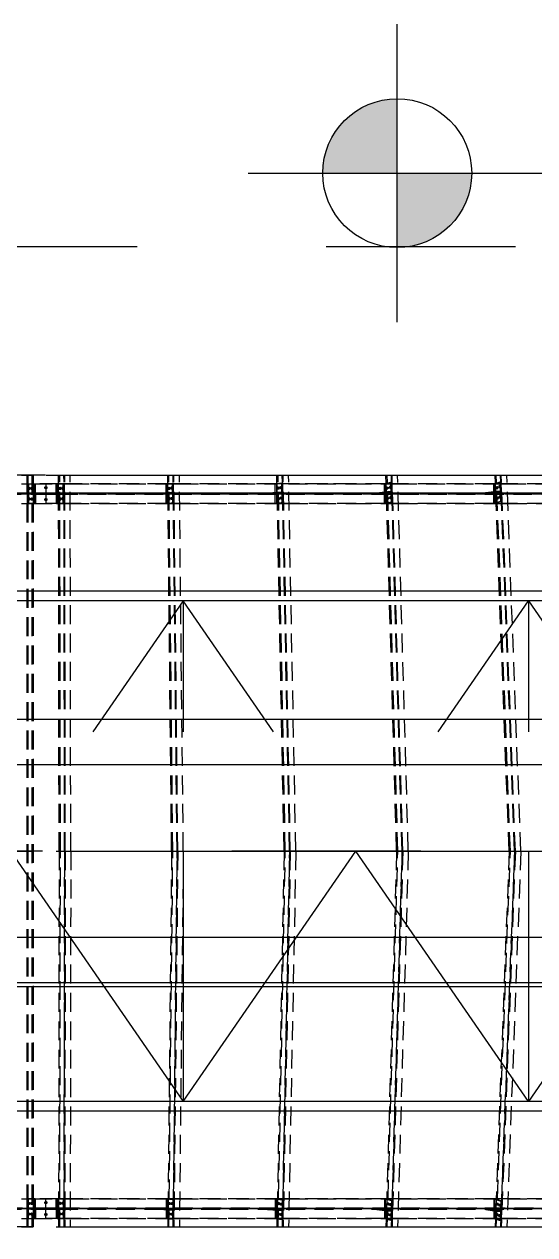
# Model space of a CAD drawing. Header units: millimetres. Extents: x 0 to 42050, y 0 to 29700.
# Drawn here: x 35602 to 36031, y 21353 to 22369 of the extents above; entities that cross this region are included whole.
import ezdxf

# ---------------------------------------------------------------- set-up
doc = ezdxf.new("R2010")
doc.units = ezdxf.units.MM
doc.header["$LTSCALE"] = 50
for name, pattern in [('CENTER2', [28.575, 19.05, -3.175, 3.175, -3.175]), ('HIDDEN2', [4.7625, 3.175, -1.5875]), ('PHANTOM', [63.5, 31.75, -6.35, 6.35, -6.35, 6.35, -6.35]), ('PHANTOM2', [31.75, 15.875, -3.175, 3.175, -3.175, 3.175, -3.175])]:
    doc.linetypes.add(name, pattern=pattern)
for name, color, linetype in [('ESTRUTURA EXISTENTE', 7, 'Continuous'), ('EXISTENTE', 8, 'PHANTOM2'), ('SDM', 7, 'Continuous'), ('TC1', 8, 'CENTER2'), ('TDM', 2, 'Continuous'), ('TR', 7, 'Continuous')]:
    doc.layers.add(name, color=color, linetype=linetype)
doc.layers.add('HIDDEN', color=8, linetype='HIDDEN2', transparency=0.4)
doc.layers.add('TLM', color=1, linetype='PHANTOM', lineweight=30)

# ---------------------------------------------------------------- blocks, each defined once
blk = doc.blocks.new('A$C0860f657')
at = {"layer": 'HIDDEN'}
for p, q in [((-14883, 3749), (-14837, 3749)), ((-14883, 3678), (-14785, 3678)), ((-14883, 3677), (-14834, 3677)), ((-14837, 3749), (-14829, 3749)), ((-14837, 3749), (-14837, -2559)), ((-14834, 3677), (-14825, 3677)), ((-14834, 3677), (-14834, 3512)), ((-14832, 3749), (-14832, -2559)), ((-14830, 3749), (-14830, -2559)), ((-14829, 3749), (-14828, 3749)), ((-14828, 3749), (-14794, 3749)), ((-14825, 3677), (-14825, 3512)), ((-14825, 3677), (-14773, 3677)), ((-14795, 3749), (-14795, -2559)), ((-14794, 3749), (-14785, 3749)), ((-14785, 3749), (-14785, 3677)), ((-14571, 3678), (-14785, 3678)), ((-14785, 3678), (-14571, 3678)), ((-14785, 3677), (-14785, 3512)), ((-14782, 3677), (-14782, 3512)), ((-14779, 3511), (-14779, 3678)), ((-14773, 3677), (-14769, 3677)), ((-14773, 3677), (-14678, 3677)), ((-14773, 3677), (-14773, 3599)), ((-14769, 3677), (-14769, 3608)), ((-14766, 3598), (-14766, 3678)), ((-14678, 3677), (-14678, 3512)), ((-14678, 3677), (-14678, 3512)), ((-14584, 3677), (-14678, 3677)), ((-14591, 3598), (-14591, 3678)), ((-14588, 3677), (-14588, 3608)), ((-14578, 3677), (-14588, 3677)), ((-14584, 3677), (-14532, 3678)), ((-14584, 3600), (-14584, 3677)), ((-14474, 3677), (-14584, 3677)), ((-14584, 3677), (-14575, 3677)), ((-14578, 3678), (-14578, 3598)), ((-14578, 3512), (-14578, 3677)), ((-14575, 3677), (-14523, 3678)), ((-14575, 3677), (-14575, 3512)), ((-14572, 3749), (-14520, 3749)), ((-14571, 3677), (-14572, 3749)), ((-14571, 3678), (-14474, 3678)), ((-14571, 3512), (-14571, 3677)), ((-14556, 595), (-14561, 3749)), ((-14532, 3513), (-14532, 3678)), ((-14532, 3678), (-14523, 3678)), ((-14521, 595), (-14526, 3749)), ((-14520, 595), (-14525, 3749)), ((-14523, 3513), (-14523, 3678)), ((-14520, 3749), (-14474, 3749)), ((-14515, 595), (-14520, 3749)), ((-14469, 595), (-14474, 3749)), ((-13658, 3678), (-14474, 3678)), ((-14474, 3678), (-13658, 3678)), ((-13668, 3677), (-14474, 3677)), ((-13668, 3677), (-13616, 3682)), ((-13668, 3603), (-13668, 3677)), ((-13557, 3677), (-13668, 3677)), ((-13668, 3677), (-13659, 3677)), ((-13659, 3677), (-13607, 3682)), ((-13659, 3677), (-13659, 3512)), ((-13658, 3678), (-13557, 3678)), ((-13656, 3749), (-13604, 3749)), ((-13655, 3678), (-13656, 3749)), ((-13653, 3513), (-13655, 3678)), ((-13613, 595), (-13646, 3749)), ((-13614, 3517), (-13616, 3682)), ((-13616, 3682), (-13607, 3682)), ((-13577, 595), (-13610, 3749)), ((-13576, 595), (-13609, 3749)), ((-13607, 3682), (-13607, 3682)), ((-13605, 3517), (-13607, 3682)), ((-13604, 3749), (-13558, 3749)), ((-13571, 595), (-13604, 3749)), ((-13525, 595), (-13558, 3749)), ((-12747, 3678), (-13557, 3678)), ((-13557, 3678), (-12747, 3678)), ((-12753, 3677), (-13557, 3677)), ((-12753, 3677), (-12699, 3686)), ((-12753, 3606), (-12753, 3677)), ((-12641, 3677), (-12753, 3677)), ((-12753, 3677), (-12744, 3677)), ((-12641, 3678), (-12747, 3678)), ((-12744, 3677), (-12690, 3686)), ((-12744, 3677), (-12744, 3512)), ((-12740, 3749), (-12688, 3749)), ((-12739, 3680), (-12740, 3749)), ((-12736, 3513), (-12739, 3680)), ((-12669, 595), (-12730, 3749)), ((-12696, 3521), (-12699, 3686)), ((-12699, 3686), (-12690, 3686)), ((-12633, 595), (-12695, 3749)), ((-12632, 595), (-12693, 3749)), ((-12690, 3686), (-12690, 3686)), ((-12687, 3521), (-12690, 3686)), ((-12688, 3749), (-12642, 3749)), ((-12627, 595), (-12688, 3749)), ((-12581, 595), (-12642, 3749)), ((-12105, 3678), (-12641, 3678)), ((-12641, 3678), (-12105, 3678)), ((-11837, 3677), (-12641, 3677)), ((-11834, 3678), (-12105, 3678)), ((-12105, 3678), (-11834, 3678)), ((-11837, 3677), (-11783, 3691)), ((-11837, 3609), (-11837, 3677)), ((-11725, 3677), (-11837, 3677)), ((-11837, 3677), (-11828, 3677)), ((-11834, 3678), (-11725, 3678)), ((-11828, 3677), (-11774, 3691)), ((-11828, 3677), (-11828, 3512)), ((-11825, 3749), (-11773, 3749)), ((-11823, 3681), (-11825, 3749)), ((-11818, 3514), (-11823, 3681)), ((-11725, 595), (-11814, 3749)), ((-11779, 3526), (-11783, 3691)), ((-11783, 3691), (-11774, 3691)), ((-11689, 595), (-11779, 3749)), ((-11688, 595), (-11778, 3749)), ((-11774, 3691), (-11774, 3691)), ((-11770, 3526), (-11774, 3691)), ((-11773, 3749), (-11727, 3749)), ((-11683, 595), (-11773, 3749)), ((-11637, 595), (-11727, 3749)), ((-10920, 3678), (-11725, 3678)), ((-11725, 3678), (-10920, 3678)), ((-10921, 3677), (-11725, 3677)), ((-10921, 3678), (-10867, 3695)), ((-10921, 3613), (-10921, 3678)), ((-10921, 3678), (-10912, 3678)), ((-10808, 3677), (-10921, 3677)), ((-10920, 3678), (-10808, 3678)), ((-10912, 3678), (-10858, 3695)), ((-10912, 3678), (-10912, 3512)), ((-10909, 3749), (-10857, 3749)), ((-10907, 3682), (-10909, 3749)), ((-10901, 3515), (-10907, 3682)), ((-10781, 595), (-10899, 3749)), ((-10876, 3660), (-10867, 3660)), ((-10861, 3531), (-10867, 3695)), ((-10867, 3695), (-10858, 3695)), ((-10867, 3660), (-10862, 3660)), ((-10745, 595), (-10863, 3749)), ((-10744, 595), (-10862, 3749)), ((-10858, 3695), (-10858, 3695)), ((-10852, 3531), (-10858, 3695)), ((-10857, 3749), (-10811, 3749)), ((-10739, 595), (-10857, 3749)), ((-10693, 595), (-10811, 3749)), ((-10005, 3678), (-10808, 3678)), ((-10808, 3678), (-10005, 3678)), ((-10006, 3677), (-10808, 3677)), ((-8766, 3598), (-20591, 3598)), ((-20591, 3592), (-8766, 3592)), ((-8920, 3598), (-20281, 3598)), ((-20281, 3591), (-8920, 3591)), ((-14828, 3645), (-14815, 3645)), ((-14828, 3631), (-14815, 3631)), ((-14828, 3558), (-14815, 3558)), ((-14825, 3599), (-14825, 3590)), ((-14797, 3599), (-14825, 3599)), ((-14797, 3590), (-14825, 3590)), ((-14803, 3645), (-14789, 3645)), ((-14803, 3631), (-14789, 3631)), ((-14803, 3558), (-14789, 3558)), ((-14797, 3599), (-14797, 3590)), ((-14708, 3599), (-14797, 3599)), ((-14708, 3590), (-14797, 3590)), ((-14766, 3608), (-14779, 3608)), ((-14766, 3581), (-14779, 3581)), ((-14773, 3599), (-14773, 3590)), ((-14773, 3590), (-14773, 3512)), ((-14769, 3582), (-14769, 3512)), ((-14766, 3591), (-14766, 3511)), ((-14759, 3598), (-14598, 3598)), ((-14598, 3592), (-14759, 3592)), ((-14708, 3599), (-14708, 3590)), ((-14697, 3599), (-14708, 3599)), ((-14697, 3590), (-14708, 3590)), ((-14697, 3599), (-14697, 3590)), ((-14678, 3598), (-14678, 3592)), ((-14659, 3599), (-14649, 3600)), ((-14659, 3599), (-14659, 3599)), ((-14659, 3593), (-14659, 3599)), ((-14584, 3599), (-14659, 3599)), ((-14659, 3590), (-14659, 3593)), ((-14659, 3590), (-14649, 3590)), ((-14584, 3590), (-14659, 3590)), ((-14649, 3600), (-14560, 3600)), ((-14649, 3590), (-14649, 3600)), ((-14649, 3590), (-14560, 3591)), ((-14591, 3608), (-14578, 3608)), ((-14591, 3591), (-14591, 3511)), ((-14591, 3581), (-14578, 3581)), ((-14588, 3582), (-14588, 3512)), ((-14584, 3590), (-14584, 3600)), ((-14532, 3600), (-14584, 3599)), ((-14584, 3590), (-14584, 3599)), ((-14532, 3591), (-14584, 3590)), ((-14584, 3512), (-14584, 3590)), ((-14584, 3590), (-14584, 3590)), ((-14578, 3511), (-14578, 3591)), ((-14567, 3646), (-14554, 3646)), ((-14567, 3632), (-14554, 3632)), ((-14567, 3558), (-14554, 3558)), ((-14560, 3600), (-14532, 3600)), ((-14560, 3591), (-14560, 3600)), ((-14560, 3591), (-14532, 3591)), ((-14542, 3646), (-14528, 3646)), ((-14542, 3632), (-14528, 3632)), ((-14542, 3559), (-14528, 3559)), ((-14532, 3595), (-14532, 3600)), ((-14532, 3591), (-14532, 3595)), ((-14532, 3591), (-14532, 3591)), ((-13743, 3599), (-13733, 3600)), ((-13743, 3590), (-13743, 3599)), ((-13743, 3599), (-13743, 3599)), ((-13743, 3599), (-13743, 3599)), ((-13668, 3599), (-13743, 3599)), ((-13743, 3590), (-13733, 3591)), ((-13668, 3590), (-13743, 3590)), ((-13733, 3600), (-13644, 3604)), ((-13733, 3591), (-13733, 3600)), ((-13733, 3591), (-13644, 3595)), ((-13616, 3604), (-13668, 3599)), ((-13668, 3590), (-13668, 3603)), ((-13668, 3590), (-13668, 3599)), ((-13616, 3595), (-13668, 3590)), ((-13668, 3512), (-13668, 3590)), ((-13651, 3647), (-13642, 3647)), ((-13651, 3633), (-13642, 3633)), ((-13650, 3560), (-13641, 3560)), ((-13644, 3604), (-13616, 3604)), ((-13644, 3595), (-13644, 3604)), ((-13644, 3595), (-13616, 3595)), ((-13642, 3647), (-13637, 3647)), ((-13642, 3633), (-13637, 3633)), ((-13641, 3560), (-13636, 3560)), ((-13625, 3649), (-13616, 3649)), ((-13625, 3635), (-13616, 3635)), ((-13624, 3562), (-13615, 3562)), ((-13616, 3649), (-13612, 3649)), ((-13616, 3635), (-13612, 3635)), ((-13616, 3595), (-13616, 3604)), ((-13615, 3562), (-13611, 3562)), ((-12828, 3599), (-12818, 3601)), ((-12828, 3590), (-12828, 3599)), ((-12828, 3599), (-12828, 3599)), ((-12828, 3599), (-12828, 3599)), ((-12753, 3599), (-12828, 3599)), ((-12828, 3590), (-12817, 3592)), ((-12752, 3590), (-12828, 3590)), ((-12818, 3601), (-12729, 3608)), ((-12817, 3592), (-12818, 3601)), ((-12817, 3592), (-12729, 3599)), ((-12701, 3608), (-12753, 3599)), ((-12753, 3590), (-12753, 3606)), ((-12752, 3590), (-12753, 3599)), ((-12753, 3512), (-12753, 3590)), ((-12700, 3599), (-12752, 3590)), ((-12734, 3649), (-12725, 3649)), ((-12734, 3635), (-12725, 3635)), ((-12733, 3561), (-12724, 3561)), ((-12729, 3608), (-12701, 3608)), ((-12729, 3599), (-12729, 3608)), ((-12729, 3599), (-12700, 3599)), ((-12725, 3649), (-12721, 3649)), ((-12725, 3635), (-12721, 3635)), ((-12724, 3561), (-12719, 3561)), ((-12709, 3653), (-12700, 3653)), ((-12709, 3639), (-12700, 3639)), ((-12707, 3565), (-12698, 3565)), ((-12700, 3599), (-12701, 3608)), ((-12700, 3653), (-12695, 3653)), ((-12700, 3639), (-12695, 3639)), ((-12698, 3565), (-12693, 3565)), ((-11912, 3599), (-11902, 3602)), ((-11912, 3590), (-11912, 3599)), ((-11912, 3599), (-11912, 3599)), ((-11912, 3599), (-11912, 3599)), ((-11837, 3599), (-11912, 3599)), ((-11912, 3590), (-11902, 3592)), ((-11837, 3590), (-11912, 3590)), ((-11902, 3602), (-11813, 3612)), ((-11902, 3592), (-11813, 3603)), ((-11902, 3592), (-11902, 3602)), ((-11785, 3612), (-11837, 3599)), ((-11837, 3590), (-11837, 3609)), ((-11785, 3603), (-11837, 3590)), ((-11837, 3590), (-11837, 3599)), ((-11837, 3512), (-11837, 3590)), ((-11818, 3650), (-11809, 3650)), ((-11818, 3636), (-11809, 3636)), ((-11815, 3563), (-11806, 3563)), ((-11813, 3612), (-11785, 3612)), ((-11813, 3603), (-11813, 3612)), ((-11813, 3603), (-11785, 3603)), ((-11792, 3656), (-11783, 3656)), ((-11792, 3642), (-11783, 3642)), ((-11790, 3569), (-11781, 3569)), ((-11785, 3603), (-11785, 3612)), ((-10996, 3599), (-10986, 3603)), ((-10996, 3590), (-10996, 3599)), ((-10996, 3599), (-10996, 3599)), ((-10996, 3599), (-10996, 3599)), ((-10921, 3599), (-10996, 3599)), ((-10996, 3590), (-10986, 3593)), ((-10921, 3590), (-10996, 3590)), ((-10986, 3603), (-10898, 3616)), ((-10986, 3593), (-10897, 3607)), ((-10986, 3593), (-10986, 3603)), ((-10870, 3616), (-10921, 3599)), ((-10921, 3590), (-10921, 3613)), ((-10869, 3607), (-10921, 3590)), ((-10921, 3590), (-10921, 3599)), ((-10921, 3512), (-10921, 3590)), ((-10901, 3652), (-10892, 3652)), ((-10901, 3638), (-10892, 3638)), ((-10898, 3616), (-10870, 3616)), ((-10897, 3607), (-10898, 3616)), ((-10898, 3565), (-10889, 3565)), ((-10897, 3607), (-10869, 3607)), ((-10892, 3652), (-10888, 3652)), ((-10892, 3638), (-10888, 3638)), ((-10889, 3565), (-10884, 3565)), ((-10876, 3646), (-10867, 3646)), ((-10873, 3573), (-10864, 3573)), ((-10873, 3559), (-10864, 3559)), ((-10869, 3607), (-10870, 3616)), ((-10867, 3646), (-10862, 3646)), ((-10864, 3573), (-10859, 3573)), ((-10864, 3559), (-10859, 3559)), ((-14883, 3512), (-14785, 3512)), ((-14883, 3511), (-14785, 3511)), ((-14825, 3512), (-14834, 3512)), ((-14828, 3544), (-14815, 3544)), ((-14773, 3512), (-14825, 3512)), ((-14803, 3544), (-14789, 3544)), ((-14785, 3512), (-14678, 3512)), ((-14785, 3512), (-14785, -2323)), ((-14785, 3511), (-14571, 3511)), ((-14766, 3511), (-14779, 3511)), ((-14779, 3511), (-14779, 3511)), ((-14773, 3512), (-14678, 3512)), ((-14769, 3512), (-14773, 3512)), ((-14766, 3511), (-14766, 3511)), ((-14678, 3512), (-14678, 3512)), ((-14584, 3512), (-14678, 3512)), ((-14678, 3512), (-14678, 3512)), ((-14584, 3512), (-14678, 3512)), ((-14578, 3511), (-14591, 3511)), ((-14591, 3511), (-14591, 3511)), ((-14588, 3512), (-14584, 3512)), ((-14584, 3512), (-14532, 3513)), ((-14575, 3512), (-14584, 3512)), ((-14584, 3512), (-14578, 3512)), ((-14575, 3512), (-14584, 3512)), ((-14578, 3511), (-14578, 3511)), ((-14523, 3513), (-14575, 3512)), ((-14571, 3512), (-14575, 3512)), ((-14571, 3512), (-14575, 3512)), ((-14567, 595), (-14571, 3512)), ((-14473, 3512), (-14571, 3512)), ((-14571, 3511), (-14473, 3511)), ((-14567, 3544), (-14554, 3544)), ((-14542, 3545), (-14528, 3545)), ((-14523, 3513), (-14532, 3513)), ((-13668, 3512), (-14473, 3512)), ((-13668, 3512), (-14473, 3512)), ((-14473, 3511), (-13653, 3511)), ((-13668, 3512), (-13614, 3517)), ((-13659, 3512), (-13668, 3512)), ((-13659, 3512), (-13668, 3512)), ((-13653, 3513), (-13659, 3512)), ((-13653, 3512), (-13659, 3512)), ((-13653, 3512), (-13659, 3512)), ((-13605, 3517), (-13653, 3513)), ((-13623, 595), (-13653, 3513)), ((-13556, 3512), (-13653, 3512)), ((-13653, 3511), (-13556, 3511)), ((-13650, 3546), (-13641, 3546)), ((-13641, 3546), (-13636, 3546)), ((-13624, 3548), (-13615, 3548)), ((-13615, 3548), (-13611, 3548)), ((-13605, 3517), (-13614, 3517)), ((-13605, 3517), (-13605, 3517)), ((-12753, 3512), (-13556, 3512)), ((-12753, 3512), (-13556, 3512)), ((-13556, 3511), (-12736, 3511)), ((-12753, 3512), (-12696, 3521)), ((-12744, 3512), (-12753, 3512)), ((-12743, 3512), (-12753, 3512)), ((-12736, 3513), (-12744, 3512)), ((-12736, 3512), (-12743, 3512)), ((-12736, 3512), (-12743, 3512)), ((-12687, 3521), (-12736, 3513)), ((-12679, 595), (-12736, 3513)), ((-12638, 3512), (-12736, 3512)), ((-12736, 3511), (-12638, 3511)), ((-12733, 3547), (-12724, 3547)), ((-12724, 3547), (-12719, 3547)), ((-12707, 3551), (-12698, 3551)), ((-12698, 3551), (-12693, 3551)), ((-12687, 3521), (-12696, 3521)), ((-12687, 3521), (-12687, 3521)), ((-11837, 3512), (-12638, 3512)), ((-11837, 3512), (-12638, 3512)), ((-12638, 3511), (-12105, 3511)), ((-12105, 3511), (-11818, 3511)), ((-11837, 3512), (-11779, 3526)), ((-11828, 3512), (-11837, 3512)), ((-11827, 3512), (-11837, 3512)), ((-11818, 3514), (-11828, 3512)), ((-11818, 3512), (-11827, 3512)), ((-11818, 3512), (-11827, 3512)), ((-11770, 3526), (-11818, 3514)), ((-11735, 595), (-11818, 3514)), ((-11720, 3512), (-11818, 3512)), ((-11818, 3511), (-11720, 3511)), ((-11815, 3549), (-11806, 3549)), ((-11790, 3555), (-11781, 3555)), ((-11770, 3526), (-11779, 3526)), ((-11770, 3526), (-11770, 3526)), ((-10921, 3512), (-11720, 3512)), ((-10921, 3512), (-11720, 3512)), ((-11720, 3511), (-10900, 3511)), ((-10921, 3512), (-10861, 3531)), ((-10912, 3512), (-10921, 3512)), ((-10911, 3512), (-10921, 3512)), ((-10901, 3515), (-10912, 3512)), ((-10900, 3512), (-10911, 3512)), ((-10900, 3512), (-10911, 3512)), ((-10852, 3531), (-10901, 3515)), ((-10791, 595), (-10901, 3515)), ((-10802, 3512), (-10900, 3512)), ((-10900, 3511), (-10802, 3511)), ((-10898, 3551), (-10889, 3551)), ((-10889, 3551), (-10884, 3551)), ((-10852, 3531), (-10861, 3531)), ((-10852, 3531), (-10852, 3531)), ((-10006, 3512), (-10802, 3512)), ((-10006, 3512), (-10802, 3512)), ((-10802, 3511), (-9983, 3511)), ((-14567, 595), (-14571, -2323)), ((-14567, 595), (-14515, 595)), ((-14567, 595), (-14515, 595)), ((-14561, -2559), (-14556, 595)), ((-14521, 595), (-14526, -2559)), ((-14525, -2559), (-14520, 595)), ((-14515, 595), (-14520, -2559)), ((-14515, 595), (-14469, 595)), ((-14515, 595), (-14469, 595)), ((-14469, 595), (-14474, -2559)), ((-13623, 595), (-13653, -2323)), ((-13646, -2559), (-13613, 595)), ((-13623, 595), (-13571, 595)), ((-13623, 595), (-13571, 595)), ((-13577, 595), (-13610, -2559)), ((-13609, -2559), (-13576, 595)), ((-13571, 595), (-13604, -2559)), ((-13571, 595), (-13525, 595)), ((-13571, 595), (-13525, 595)), ((-13525, 595), (-13558, -2559)), ((-12679, 595), (-12736, -2324)), ((-12730, -2559), (-12669, 595)), ((-12633, 595), (-12695, -2559)), ((-12693, -2559), (-12632, 595)), ((-12627, 595), (-12688, -2559)), ((-12679, 595), (-12627, 595)), ((-12679, 595), (-12627, 595)), ((-12581, 595), (-12642, -2559)), ((-12627, 595), (-12581, 595)), ((-12627, 595), (-12581, 595)), ((-11735, 595), (-11818, -2325)), ((-11814, -2559), (-11725, 595)), ((-11689, 595), (-11779, -2559)), ((-11778, -2559), (-11688, 595)), ((-11683, 595), (-11773, -2559)), ((-11683, 595), (-11735, 595)), ((-11683, 595), (-11735, 595)), ((-11637, 595), (-11727, -2559)), ((-11683, 595), (-11637, 595)), ((-11683, 595), (-11637, 595)), ((-10791, 595), (-10901, -2326)), ((-10899, -2559), (-10781, 595)), ((-10745, 595), (-10863, -2559)), ((-10862, -2559), (-10744, 595)), ((-10739, 595), (-10857, -2559)), ((-10693, 595), (-10811, -2559)), ((-10791, 595), (-10739, 595)), ((-10791, 595), (-10739, 595)), ((-10739, 595), (-10693, 595)), ((-10739, 595), (-10693, 595)), ((-14883, -2322), (-14785, -2322)), ((-14883, -2323), (-14785, -2323)), ((-14834, -2488), (-14834, -2323)), ((-14825, -2323), (-14834, -2323)), ((-14825, -2488), (-14825, -2323)), ((-14773, -2323), (-14825, -2323)), ((-14571, -2322), (-14785, -2322)), ((-14785, -2322), (-14571, -2322)), ((-14785, -2323), (-14678, -2323)), ((-14785, -2323), (-14785, -2488)), ((-14782, -2488), (-14782, -2323)), ((-14779, -2489), (-14779, -2322)), ((-14773, -2323), (-14678, -2323)), ((-14773, -2401), (-14773, -2323)), ((-14769, -2323), (-14773, -2323)), ((-14769, -2392), (-14769, -2323)), ((-14766, -2402), (-14766, -2322)), ((-14678, -2488), (-14678, -2323)), ((-14678, -2323), (-14678, -2323)), ((-14584, -2323), (-14678, -2323)), ((-14678, -2488), (-14678, -2323)), ((-14678, -2323), (-14678, -2323)), ((-14584, -2323), (-14678, -2323)), ((-14591, -2402), (-14591, -2322)), ((-14588, -2323), (-14584, -2323)), ((-14588, -2392), (-14588, -2323)), ((-14584, -2323), (-14584, -2401)), ((-14575, -2323), (-14584, -2323)), ((-14584, -2323), (-14532, -2323)), ((-14584, -2323), (-14578, -2323)), ((-14575, -2323), (-14584, -2323)), ((-14578, -2322), (-14578, -2323)), ((-14578, -2323), (-14578, -2488)), ((-14523, -2323), (-14575, -2323)), ((-14571, -2323), (-14575, -2323)), ((-14571, -2323), (-14575, -2323)), ((-14575, -2488), (-14575, -2323)), ((-14571, -2322), (-14473, -2322)), ((-14571, -2323), (-14571, -2488)), ((-14473, -2323), (-14571, -2323)), ((-14532, -2323), (-14532, -2488)), ((-14523, -2323), (-14532, -2323)), ((-14523, -2323), (-14523, -2488)), ((-13653, -2322), (-14473, -2322)), ((-14473, -2322), (-13653, -2322)), ((-13668, -2323), (-14473, -2323)), ((-13668, -2323), (-14473, -2323)), ((-13668, -2323), (-13668, -2401)), ((-13659, -2323), (-13668, -2323)), ((-13668, -2323), (-13614, -2328)), ((-13659, -2323), (-13668, -2323)), ((-13653, -2323), (-13659, -2323)), ((-13653, -2323), (-13659, -2323)), ((-13653, -2323), (-13659, -2323)), ((-13659, -2488), (-13659, -2323)), ((-13653, -2323), (-13655, -2489)), ((-13653, -2322), (-13556, -2322)), ((-13605, -2328), (-13653, -2323)), ((-13556, -2323), (-13653, -2323)), ((-13614, -2328), (-13616, -2493)), ((-13605, -2328), (-13614, -2328)), ((-13605, -2328), (-13607, -2493)), ((-13605, -2328), (-13605, -2328)), ((-12736, -2322), (-13556, -2322)), ((-13556, -2322), (-12736, -2322)), ((-12753, -2323), (-13556, -2323)), ((-12753, -2323), (-13556, -2323)), ((-12753, -2323), (-12753, -2401)), ((-12744, -2323), (-12753, -2323)), ((-12753, -2323), (-12696, -2332)), ((-12743, -2323), (-12753, -2323)), ((-12736, -2324), (-12744, -2323)), ((-12744, -2488), (-12744, -2323)), ((-12736, -2323), (-12743, -2323)), ((-12736, -2323), (-12743, -2323)), ((-12736, -2324), (-12739, -2490)), ((-12736, -2322), (-12638, -2322)), ((-12638, -2323), (-12736, -2323)), ((-12687, -2332), (-12736, -2324)), ((-12696, -2332), (-12699, -2497)), ((-12687, -2332), (-12696, -2332)), ((-12687, -2332), (-12690, -2497)), ((-12687, -2332), (-12687, -2332)), ((-12105, -2322), (-12638, -2322)), ((-12638, -2322), (-12105, -2322)), ((-11837, -2323), (-12638, -2323)), ((-11837, -2323), (-12638, -2323)), ((-11818, -2322), (-12105, -2322)), ((-12105, -2322), (-11818, -2322)), ((-11837, -2323), (-11837, -2401)), ((-11828, -2323), (-11837, -2323)), ((-11837, -2323), (-11779, -2337)), ((-11827, -2323), (-11837, -2323)), ((-11818, -2325), (-11828, -2323)), ((-11828, -2488), (-11828, -2323)), ((-11818, -2323), (-11827, -2323)), ((-11818, -2323), (-11827, -2323)), ((-11818, -2325), (-11823, -2492)), ((-11720, -2322), (-11818, -2322)), ((-11720, -2323), (-11818, -2323)), ((-11770, -2337), (-11818, -2325)), ((-10900, -2322), (-11720, -2322)), ((-11720, -2322), (-10900, -2322)), ((-10921, -2323), (-11720, -2323)), ((-10921, -2323), (-11720, -2323)), ((-10921, -2322), (-10921, -2401)), ((-10912, -2322), (-10921, -2322)), ((-10921, -2322), (-10861, -2342)), ((-10911, -2323), (-10921, -2323)), ((-10901, -2326), (-10912, -2322)), ((-10912, -2488), (-10912, -2322)), ((-10900, -2323), (-10911, -2323)), ((-10900, -2323), (-10911, -2323)), ((-10901, -2326), (-10907, -2493)), ((-10852, -2342), (-10901, -2326)), ((-10802, -2322), (-10900, -2322)), ((-10802, -2323), (-10900, -2323)), ((-9983, -2322), (-10802, -2322)), ((-10802, -2322), (-9983, -2322)), ((-10006, -2323), (-10802, -2323)), ((-10006, -2323), (-10802, -2323)), ((-20591, -2402), (-8766, -2402)), ((-8766, -2408), (-20591, -2408)), ((-8920, -2402), (-20281, -2402)), ((-20281, -2409), (-8920, -2409)), ((-14828, -2355), (-14815, -2355)), ((-14828, -2369), (-14815, -2369)), ((-14825, -2410), (-14825, -2401)), ((-14797, -2401), (-14825, -2401)), ((-14797, -2410), (-14825, -2410)), ((-14803, -2355), (-14789, -2355)), ((-14803, -2369), (-14789, -2369)), ((-14797, -2410), (-14797, -2401)), ((-14708, -2401), (-14797, -2401)), ((-14708, -2410), (-14797, -2410)), ((-14766, -2392), (-14779, -2392)), ((-14766, -2419), (-14779, -2419)), ((-14773, -2410), (-14773, -2401)), ((-14773, -2488), (-14773, -2410)), ((-14769, -2488), (-14769, -2418)), ((-14766, -2409), (-14766, -2489)), ((-14598, -2402), (-14759, -2402)), ((-14759, -2408), (-14598, -2408)), ((-14708, -2410), (-14708, -2401)), ((-14697, -2401), (-14708, -2401)), ((-14697, -2410), (-14708, -2410)), ((-14697, -2410), (-14697, -2401)), ((-14678, -2408), (-14678, -2402)), ((-14659, -2401), (-14649, -2401)), ((-14659, -2401), (-14659, -2404)), ((-14584, -2401), (-14659, -2401)), ((-14659, -2404), (-14659, -2410)), ((-14659, -2410), (-14649, -2410)), ((-14659, -2410), (-14659, -2410)), ((-14584, -2410), (-14659, -2410)), ((-14649, -2401), (-14560, -2401)), ((-14649, -2401), (-14649, -2410)), ((-14649, -2410), (-14560, -2411)), ((-14591, -2392), (-14578, -2392)), ((-14591, -2409), (-14591, -2489)), ((-14591, -2419), (-14578, -2419)), ((-14588, -2488), (-14588, -2418)), ((-14584, -2401), (-14584, -2411)), ((-14532, -2401), (-14584, -2401)), ((-14584, -2401), (-14584, -2410)), ((-14584, -2401), (-14584, -2401)), ((-14532, -2411), (-14584, -2410)), ((-14584, -2411), (-14584, -2488)), ((-14554, -2355), (-14567, -2355)), ((-14554, -2369), (-14567, -2369)), ((-14560, -2401), (-14532, -2401)), ((-14560, -2401), (-14560, -2411)), ((-14560, -2411), (-14532, -2411)), ((-14528, -2355), (-14542, -2355)), ((-14528, -2369), (-14542, -2369)), ((-14532, -2401), (-14532, -2406)), ((-14532, -2401), (-14532, -2401)), ((-14532, -2406), (-14532, -2411)), ((-13743, -2401), (-13733, -2401)), ((-13743, -2401), (-13743, -2409)), ((-13668, -2401), (-13743, -2401)), ((-13743, -2409), (-13743, -2410)), ((-13743, -2410), (-13733, -2411)), ((-13743, -2410), (-13743, -2410)), ((-13668, -2410), (-13743, -2410)), ((-13733, -2401), (-13644, -2405)), ((-13733, -2401), (-13733, -2411)), ((-13733, -2411), (-13644, -2415)), ((-13616, -2405), (-13668, -2401)), ((-13668, -2401), (-13668, -2410)), ((-13668, -2401), (-13668, -2414)), ((-13616, -2415), (-13668, -2410)), ((-13668, -2414), (-13668, -2488)), ((-13641, -2356), (-13650, -2356)), ((-13641, -2370), (-13650, -2370)), ((-13644, -2405), (-13616, -2405)), ((-13644, -2405), (-13644, -2415)), ((-13644, -2415), (-13616, -2415)), ((-13636, -2356), (-13641, -2356)), ((-13636, -2370), (-13641, -2370)), ((-13615, -2358), (-13624, -2358)), ((-13615, -2372), (-13624, -2372)), ((-13616, -2405), (-13616, -2415)), ((-13611, -2358), (-13615, -2358)), ((-13611, -2372), (-13615, -2372)), ((-12828, -2401), (-12817, -2402)), ((-12828, -2401), (-12828, -2410)), ((-12752, -2401), (-12828, -2401)), ((-12828, -2410), (-12818, -2412)), ((-12828, -2410), (-12828, -2410)), ((-12828, -2410), (-12828, -2410)), ((-12753, -2410), (-12828, -2410)), ((-12817, -2402), (-12818, -2412)), ((-12818, -2412), (-12729, -2419)), ((-12817, -2402), (-12729, -2409)), ((-12752, -2401), (-12753, -2410)), ((-12753, -2401), (-12753, -2417)), ((-12701, -2419), (-12753, -2410)), ((-12753, -2417), (-12753, -2488)), ((-12700, -2409), (-12752, -2401)), ((-12724, -2358), (-12733, -2358)), ((-12724, -2372), (-12733, -2372)), ((-12729, -2409), (-12700, -2409)), ((-12729, -2409), (-12729, -2419)), ((-12729, -2419), (-12701, -2419)), ((-12719, -2358), (-12724, -2358)), ((-12719, -2372), (-12724, -2372)), ((-12698, -2362), (-12707, -2362)), ((-12698, -2376), (-12707, -2376)), ((-12700, -2409), (-12701, -2419)), ((-12693, -2362), (-12698, -2362)), ((-12693, -2376), (-12698, -2376)), ((-11912, -2401), (-11902, -2403)), ((-11912, -2401), (-11912, -2410)), ((-11837, -2401), (-11912, -2401)), ((-11912, -2410), (-11902, -2413)), ((-11912, -2410), (-11912, -2410)), ((-11912, -2410), (-11912, -2410)), ((-11837, -2410), (-11912, -2410)), ((-11902, -2403), (-11813, -2413)), ((-11902, -2403), (-11902, -2413)), ((-11902, -2413), (-11813, -2423)), ((-11785, -2413), (-11837, -2401)), ((-11837, -2401), (-11837, -2410)), ((-11837, -2401), (-11837, -2420)), ((-11785, -2423), (-11837, -2410)), ((-11837, -2420), (-11837, -2488)), ((-11806, -2360), (-11815, -2360)), ((-11806, -2374), (-11815, -2374)), ((-11813, -2413), (-11785, -2413)), ((-11813, -2413), (-11813, -2423)), ((-11813, -2423), (-11785, -2423)), ((-11802, -2360), (-11806, -2360)), ((-11802, -2374), (-11806, -2374)), ((-11781, -2366), (-11790, -2366)), ((-11781, -2380), (-11790, -2380)), ((-11785, -2413), (-11785, -2423)), ((-11779, -2337), (-11783, -2501)), ((-11776, -2366), (-11781, -2366)), ((-11776, -2380), (-11781, -2380)), ((-11770, -2337), (-11779, -2337)), ((-11770, -2337), (-11774, -2501)), ((-11770, -2337), (-11770, -2337)), ((-10996, -2401), (-10986, -2404)), ((-10996, -2401), (-10996, -2410)), ((-10921, -2401), (-10996, -2401)), ((-10996, -2410), (-10986, -2413)), ((-10996, -2410), (-10996, -2410)), ((-10996, -2410), (-10996, -2410)), ((-10921, -2410), (-10996, -2410)), ((-10986, -2404), (-10897, -2417)), ((-10986, -2404), (-10986, -2413)), ((-10986, -2413), (-10898, -2427)), ((-10869, -2417), (-10921, -2401)), ((-10921, -2401), (-10921, -2410)), ((-10921, -2401), (-10921, -2423)), ((-10870, -2427), (-10921, -2410)), ((-10921, -2423), (-10921, -2488)), ((-10889, -2362), (-10898, -2362)), ((-10889, -2376), (-10898, -2376)), ((-10897, -2417), (-10898, -2427)), ((-10898, -2427), (-10870, -2427)), ((-10897, -2417), (-10869, -2417)), ((-10884, -2362), (-10889, -2362)), ((-10884, -2376), (-10889, -2376)), ((-10864, -2370), (-10873, -2370)), ((-10864, -2384), (-10873, -2384)), ((-10869, -2417), (-10870, -2427)), ((-10861, -2342), (-10867, -2506)), ((-10859, -2370), (-10864, -2370)), ((-10859, -2384), (-10864, -2384)), ((-10852, -2342), (-10861, -2342)), ((-10852, -2342), (-10858, -2506)), ((-10852, -2342), (-10852, -2342)), ((-14883, -2488), (-14834, -2488)), ((-14883, -2489), (-14785, -2489)), ((-14834, -2488), (-14825, -2488)), ((-14828, -2442), (-14815, -2442)), ((-14828, -2456), (-14815, -2456)), ((-14825, -2488), (-14773, -2488)), ((-14803, -2442), (-14789, -2442)), ((-14803, -2456), (-14789, -2456)), ((-14785, -2488), (-14785, -2559)), ((-14785, -2489), (-14571, -2489)), ((-14766, -2489), (-14779, -2489)), ((-14779, -2489), (-14779, -2489)), ((-14773, -2488), (-14769, -2488)), ((-14773, -2488), (-14678, -2488)), ((-14766, -2489), (-14766, -2489)), ((-14584, -2488), (-14678, -2488)), ((-14578, -2489), (-14591, -2489)), ((-14591, -2489), (-14591, -2489)), ((-14578, -2488), (-14588, -2488)), ((-14584, -2488), (-14532, -2488)), ((-14584, -2488), (-14575, -2488)), ((-14474, -2488), (-14584, -2488)), ((-14578, -2489), (-14578, -2488)), ((-14578, -2489), (-14578, -2489)), ((-14575, -2488), (-14523, -2488)), ((-14571, -2488), (-14572, -2559)), ((-14571, -2489), (-14474, -2489)), ((-14554, -2442), (-14567, -2442)), ((-14554, -2456), (-14567, -2456)), ((-14528, -2443), (-14542, -2443)), ((-14528, -2457), (-14542, -2457)), ((-14532, -2488), (-14523, -2488)), ((-13668, -2488), (-14474, -2488)), ((-14474, -2489), (-13658, -2489)), ((-13668, -2488), (-13616, -2493)), ((-13668, -2488), (-13659, -2488)), ((-13557, -2488), (-13668, -2488)), ((-13659, -2488), (-13607, -2493)), ((-13658, -2489), (-13557, -2489)), ((-13655, -2489), (-13656, -2559)), ((-13642, -2444), (-13651, -2444)), ((-13642, -2458), (-13651, -2458)), ((-13637, -2444), (-13642, -2444)), ((-13637, -2458), (-13642, -2458)), ((-13616, -2446), (-13625, -2446)), ((-13616, -2460), (-13625, -2460)), ((-13612, -2446), (-13616, -2446)), ((-13612, -2460), (-13616, -2460)), ((-13616, -2493), (-13607, -2493)), ((-13607, -2493), (-13607, -2493)), ((-12753, -2488), (-13557, -2488)), ((-13557, -2489), (-12747, -2489)), ((-12753, -2488), (-12699, -2497)), ((-12753, -2488), (-12744, -2488)), ((-12641, -2488), (-12753, -2488)), ((-12747, -2489), (-12641, -2489)), ((-12744, -2488), (-12690, -2497)), ((-12739, -2490), (-12740, -2559)), ((-12725, -2445), (-12734, -2445)), ((-12725, -2459), (-12734, -2459)), ((-12721, -2445), (-12725, -2445)), ((-12721, -2459), (-12725, -2459)), ((-12700, -2449), (-12709, -2449)), ((-12700, -2463), (-12709, -2463)), ((-12695, -2449), (-12700, -2449)), ((-12695, -2463), (-12700, -2463)), ((-12699, -2497), (-12690, -2497)), ((-12690, -2497), (-12690, -2497)), ((-11837, -2488), (-12641, -2488)), ((-12641, -2489), (-12105, -2489)), ((-12105, -2489), (-11834, -2489)), ((-11837, -2488), (-11783, -2501)), ((-11837, -2488), (-11828, -2488)), ((-11725, -2488), (-11837, -2488)), ((-11834, -2489), (-11725, -2489)), ((-11828, -2488), (-11774, -2501)), ((-11823, -2492), (-11825, -2559)), ((-11809, -2447), (-11818, -2447)), ((-11809, -2461), (-11818, -2461)), ((-11804, -2447), (-11809, -2447)), ((-11804, -2461), (-11809, -2461)), ((-11783, -2453), (-11792, -2453)), ((-11783, -2467), (-11792, -2467)), ((-11779, -2453), (-11783, -2453)), ((-11779, -2467), (-11783, -2467)), ((-11783, -2501), (-11774, -2501)), ((-11774, -2501), (-11774, -2501)), ((-10921, -2488), (-11725, -2488)), ((-11725, -2489), (-10920, -2489)), ((-10921, -2488), (-10867, -2506)), ((-10921, -2488), (-10912, -2488)), ((-10808, -2488), (-10921, -2488)), ((-10920, -2489), (-10808, -2489)), ((-10912, -2488), (-10858, -2506)), ((-10907, -2493), (-10909, -2559)), ((-10892, -2449), (-10901, -2449)), ((-10892, -2463), (-10901, -2463)), ((-10888, -2449), (-10892, -2449)), ((-10888, -2463), (-10892, -2463)), ((-10867, -2457), (-10876, -2457)), ((-10867, -2471), (-10876, -2471)), ((-10862, -2457), (-10867, -2457)), ((-10862, -2471), (-10867, -2471)), ((-10867, -2506), (-10858, -2506)), ((-10858, -2506), (-10858, -2506)), ((-10006, -2488), (-10808, -2488)), ((-10808, -2489), (-10005, -2489)), ((-14883, -2559), (-14837, -2559)), ((-14837, -2559), (-14829, -2559)), ((-14829, -2559), (-14828, -2559)), ((-14828, -2559), (-14794, -2559)), ((-14794, -2559), (-14785, -2559)), ((-14572, -2559), (-14520, -2559)), ((-14520, -2559), (-14474, -2559)), ((-13656, -2559), (-13604, -2559)), ((-13604, -2559), (-13558, -2559)), ((-12740, -2559), (-12688, -2559)), ((-12688, -2559), (-12642, -2559)), ((-11825, -2559), (-11773, -2559)), ((-11773, -2559), (-11727, -2559)), ((-10909, -2559), (-10857, -2559)), ((-10857, -2559), (-10811, -2559))]:
    blk.add_line(p, q, dxfattribs=at)
for centre in [(-14678, 3645), (-14678, 3545), (-14678, -2355), (-14678, -2455)]:
    blk.add_circle(centre, 9, dxfattribs=at)
for centre, start, end in [((-14759, 3608), 180, 270), ((-14759, 3582), 90, 180), ((-14598, 3608), 270, 360), ((-14598, 3582), 0, 90), ((-14759, -2392), 180, 270), ((-14759, -2418), 90, 180), ((-14598, -2392), 270, 0), ((-14598, -2418), 0, 90)]:
    blk.add_arc(centre, 9.8, start, end, dxfattribs=at)
at = {"layer": 'HIDDEN', "extrusion": (0, 0, -1)}
for centre, major_axis, ratio, start_param, end_param in [((-10876, 3653), (0, -7), 0.3417, -3.250782, 3.032403), ((-10862, 3653), (0, 7), 0.341702, -4.712389, 1.570796), ((-14824, 3638), (0, 7), 0.34202, -4.712389, 1.570796), ((-14824, 3551), (0, 7), 0.34202, -4.712389, 1.570796), ((-14815, 3638), (0, 7), 0.34202, -3.141592653589794, 3.141592653589792), ((-14815, 3551), (0, 7), 0.34202, -3.141592653589794, 3.141592653589792), ((-14798, 3638), (0, 7), 0.34202, -4.712389, 1.570796), ((-14798, 3551), (0, 7), 0.34202, -4.712389, 1.570796), ((-14789, 3638), (0, 7), 0.34202, -3.141592653589794, 3.141592653589792), ((-14789, 3551), (0, 7), 0.34202, -3.141592653589794, 3.141592653589792), ((-14567, 3639), (0, -7), 0.341702, -3.146102624097105, 3.137082683082481), ((-14567, 3551), (0, -7), 0.341702, -3.146102624097105, 3.137082683082481), ((-14554, 3639), (0, 7), 0.341702, -4.712389, 1.570796), ((-14554, 3551), (0, 7), 0.341702, -4.712389, 1.570796), ((-14542, 3639), (0, -7), 0.341702, -3.146102624097105, 3.137082683082481), ((-14542, 3552), (0, -7), 0.341702, -3.146102624097105, 3.137082683082481), ((-14528, 3639), (0, 7), 0.341702, -4.712389, 1.570796), ((-14528, 3552), (0, 7), 0.341702, -4.712389, 1.570796), ((-13651, 3640), (0, -7), 0.341702, -3.172175, 3.11101), ((-13650, 3553), (0, -7), 0.341702, -3.172175, 3.11101), ((-13637, 3640), (0, 7), 0.341702, -4.712389, 1.570796), ((-13636, 3553), (0, 7), 0.341702, -4.712389, 1.570796), ((-13625, 3642), (0, -7), 0.341702, -3.172175, 3.11101), ((-13624, 3555), (0, -7), 0.341702, -3.172175, 3.11101), ((-13612, 3642), (0, 7), 0.341702, -4.712389, 1.570796), ((-13611, 3555), (0, 7), 0.341702, -4.712389, 1.570796), ((-12734, 3642), (0, -7), 0.341702, -3.198336, 3.084849), ((-12733, 3554), (0, -7), 0.341702, -3.198336, 3.084849), ((-12721, 3642), (0, 7), 0.341702, -4.712389, 1.570796), ((-12719, 3554), (0, 7), 0.341702, -4.712389, 1.570796), ((-12709, 3646), (0, -7), 0.341702, -3.198336, 3.084849), ((-12707, 3558), (0, -7), 0.341702, -3.198336, 3.084849), ((-12695, 3646), (0, 7), 0.341702, -4.712389, 1.570796), ((-12693, 3558), (0, 7), 0.341702, -4.712389, 1.570796), ((-11818, 3643), (0, -7), 0.341701, -3.22455, 3.058635), ((-11815, 3556), (0, -7), 0.341701, -3.22455, 3.058635), ((-11792, 3649), (0, -7), 0.341701, -3.22455, 3.058635), ((-11790, 3562), (0, -7), 0.341701, -3.22455, 3.058635), ((-10901, 3645), (0, -7), 0.3417, -3.250782, 3.032403), ((-10898, 3558), (0, -7), 0.3417, -3.250782, 3.032403), ((-10888, 3645), (0, 7), 0.341702, -4.712389, 1.570796), ((-10884, 3558), (0, 7), 0.341702, -4.712389, 1.570796), ((-10873, 3566), (0, -7), 0.3417, -3.250782, 3.032403), ((-10859, 3566), (0, 7), 0.341702, -4.712389, 1.570796), ((-14824, -2362), (0, 7), 0.34202, -4.712389, 1.570796), ((-14824, -2362), (0, -7), 0.34202, -3.141592653589791, 3.141592653589795), ((-14798, -2362), (0, 7), 0.34202, -4.712389, 1.570796), ((-14798, -2362), (0, -7), 0.34202, -3.141592653589791, 3.141592653589795), ((-14558, -2362), (0, 7), 0.341702, -3.13708268308248, 3.146102624097106), ((-14558, -2362), (0, 7), 0.341702, -4.712389, 1.570796), ((-14533, -2362), (0, 7), 0.341702, -4.712389, 1.570796), ((-14533, -2362), (0, 7), 0.341702, -3.13708268308248, 3.146102624097106), ((-13641, -2363), (0, 7), 0.341702, -3.11101, 3.172175), ((-13641, -2363), (0, 7), 0.341702, -4.712389, 1.570796), ((-13615, -2365), (0, 7), 0.341702, -4.712389, 1.570796), ((-13615, -2365), (0, 7), 0.341702, -3.11101, 3.172175), ((-12724, -2365), (0, 7), 0.341702, -4.712389, 1.570796), ((-12724, -2365), (0, 7), 0.341702, -3.084849, 3.198336), ((-12698, -2369), (0, 7), 0.341702, -3.084849, 3.198336), ((-12698, -2369), (0, 7), 0.341702, -4.712389, 1.570796), ((-11806, -2367), (0, 7), 0.341701, -3.058635, 3.22455), ((-11806, -2367), (0, 7), 0.341702, -4.712389, 1.570796), ((-11781, -2373), (0, 7), 0.341702, -4.712389, 1.570796), ((-11781, -2373), (0, 7), 0.341701, -3.058635, 3.22455), ((-10889, -2369), (0, 7), 0.3417, -3.032403, 3.250782), ((-10889, -2369), (0, 7), 0.341702, -4.712389, 1.570796), ((-10864, -2377), (0, 7), 0.341702, -4.712389, 1.570796), ((-10864, -2377), (0, 7), 0.3417, -3.032403, 3.250782), ((-14824, -2449), (0, 7), 0.34202, -4.712389, 1.570796), ((-14824, -2449), (0, -7), 0.34202, -3.141592653589791, 3.141592653589795), ((-14798, -2449), (0, 7), 0.34202, -4.712389, 1.570796), ((-14798, -2449), (0, -7), 0.34202, -3.141592653589791, 3.141592653589795), ((-14559, -2449), (0, 7), 0.341702, -4.712389, 1.570796), ((-14559, -2449), (0, 7), 0.341702, -3.13708268308248, 3.146102624097106), ((-14533, -2450), (0, 7), 0.341702, -3.13708268308248, 3.146102624097106), ((-14533, -2450), (0, 7), 0.341702, -4.712389, 1.570796), ((-13642, -2451), (0, 7), 0.341702, -3.11101, 3.172175), ((-13642, -2451), (0, 7), 0.341702, -4.712389, 1.570796), ((-13616, -2453), (0, 7), 0.341702, -3.11101, 3.172175), ((-13616, -2453), (0, 7), 0.341702, -4.712389, 1.570796), ((-12725, -2452), (0, 7), 0.341702, -4.712389, 1.570796), ((-12725, -2452), (0, 7), 0.341702, -3.084849, 3.198336), ((-12700, -2456), (0, 7), 0.341702, -4.712389, 1.570796), ((-12700, -2456), (0, 7), 0.341702, -3.084849, 3.198336), ((-11809, -2454), (0, 7), 0.341702, -4.712389, 1.570796), ((-11809, -2454), (0, 7), 0.341701, -3.058635, 3.22455), ((-11783, -2460), (0, 7), 0.341702, -4.712389, 1.570796), ((-11783, -2460), (0, 7), 0.341701, -3.058635, 3.22455), ((-10892, -2456), (0, 7), 0.3417, -3.032403, 3.250782), ((-10892, -2456), (0, 7), 0.341702, -4.712389, 1.570796), ((-10867, -2464), (0, 7), 0.341702, -4.712389, 1.570796), ((-10867, -2464), (0, 7), 0.3417, -3.032403, 3.250782)]:
    blk.add_ellipse(centre, major_axis=major_axis, ratio=ratio, start_param=start_param, end_param=end_param, dxfattribs=at)
at = {"layer": 'HIDDEN'}
for centre, major_axis, ratio, start_param, end_param in [((-10867, 3653), (0, -7), 0.3417, -3.032403, 3.250782), ((-10867, 3653), (0, -7), 0.341702, -4.712389, 1.570796), ((-14828, 3638), (0, -7), 0.34202, -4.712389, 1.570796), ((-14828, 3551), (0, -7), 0.34202, -4.712389, 1.570796), ((-14824, 3638), (0, 7), 0.34202, -3.141592653589792, 3.141592653589794), ((-14824, 3551), (0, 7), 0.34202, -3.141592653589792, 3.141592653589794), ((-14803, 3638), (0, -7), 0.34202, -4.712389, 1.570796), ((-14803, 3551), (0, -7), 0.34202, -4.712389, 1.570796), ((-14798, 3638), (0, 7), 0.34202, -3.141592653589792, 3.141592653589794), ((-14798, 3551), (0, 7), 0.34202, -3.141592653589792, 3.141592653589794), ((-14559, 3639), (0, -7), 0.341702, -3.137082683082481, 3.146102624097105), ((-14559, 3639), (0, -7), 0.341702, -4.712389, 1.570796), ((-14558, 3551), (0, -7), 0.341702, -3.137082683082481, 3.146102624097105), ((-14558, 3551), (0, -7), 0.341702, -4.712389, 1.570796), ((-14533, 3639), (0, -7), 0.341702, -3.137082683082481, 3.146102624097105), ((-14533, 3639), (0, -7), 0.341702, -4.712389, 1.570796), ((-14533, 3552), (0, -7), 0.341702, -3.137082683082481, 3.146102624097105), ((-14533, 3552), (0, -7), 0.341702, -4.712389, 1.570796), ((-13642, 3640), (0, -7), 0.341702, -3.11101, 3.172175), ((-13642, 3640), (0, -7), 0.341702, -4.712389, 1.570796), ((-13641, 3553), (0, -7), 0.341702, -3.11101, 3.172175), ((-13641, 3553), (0, -7), 0.341702, -4.712389, 1.570796), ((-13616, 3642), (0, -7), 0.341702, -3.11101, 3.172175), ((-13616, 3642), (0, -7), 0.341702, -4.712389, 1.570796), ((-13615, 3555), (0, -7), 0.341702, -3.11101, 3.172175), ((-13615, 3555), (0, -7), 0.341702, -4.712389, 1.570796), ((-12725, 3642), (0, -7), 0.341702, -3.084849, 3.198336), ((-12725, 3642), (0, -7), 0.341702, -4.712389, 1.570796), ((-12724, 3554), (0, -7), 0.341702, -3.084849, 3.198336), ((-12724, 3554), (0, -7), 0.341702, -4.712389, 1.570796), ((-12700, 3646), (0, -7), 0.341702, -3.084849, 3.198336), ((-12700, 3646), (0, -7), 0.341702, -4.712389, 1.570796), ((-12698, 3558), (0, -7), 0.341702, -3.084849, 3.198336), ((-12698, 3558), (0, -7), 0.341702, -4.712389, 1.570796), ((-11809, 3643), (0, -7), 0.341701, -3.058635, 3.22455), ((-11806, 3556), (0, -7), 0.341701, -3.058635, 3.22455), ((-11783, 3649), (0, -7), 0.341701, -3.058635, 3.22455), ((-11781, 3562), (0, -7), 0.341701, -3.058635, 3.22455), ((-10892, 3645), (0, -7), 0.3417, -3.032403, 3.250782), ((-10892, 3645), (0, -7), 0.341702, -4.712389, 1.570796), ((-10889, 3558), (0, -7), 0.3417, -3.032403, 3.250782), ((-10889, 3558), (0, -7), 0.341702, -4.712389, 1.570796), ((-10864, 3566), (0, -7), 0.3417, -3.032403, 3.250782), ((-10864, 3566), (0, -7), 0.341702, -4.712389, 1.570796), ((-14828, -2362), (0, -7), 0.34202, -4.712389, 1.570796), ((-14815, -2362), (0, -7), 0.34202, -3.141592653589795, 3.141592653589791), ((-14803, -2362), (0, -7), 0.34202, -4.712389, 1.570796), ((-14789, -2362), (0, -7), 0.34202, -3.141592653589795, 3.141592653589791), ((-14567, -2362), (0, 7), 0.341702, -3.146102624097106, 3.13708268308248), ((-14554, -2362), (0, -7), 0.341702, -4.712389, 1.570796), ((-14542, -2362), (0, 7), 0.341702, -3.146102624097106, 3.13708268308248), ((-14528, -2362), (0, -7), 0.341702, -4.712389, 1.570796), ((-13650, -2363), (0, 7), 0.341702, -3.172175, 3.11101), ((-13636, -2363), (0, -7), 0.341702, -4.712389, 1.570796), ((-13624, -2365), (0, 7), 0.341702, -3.172175, 3.11101), ((-13611, -2365), (0, -7), 0.341702, -4.712389, 1.570796), ((-12733, -2365), (0, 7), 0.341702, -3.198336, 3.084849), ((-12719, -2365), (0, -7), 0.341702, -4.712389, 1.570796), ((-12707, -2369), (0, 7), 0.341702, -3.198336, 3.084849), ((-12693, -2369), (0, -7), 0.341702, -4.712389, 1.570796), ((-11815, -2367), (0, 7), 0.341701, -3.22455, 3.058635), ((-11802, -2367), (0, -7), 0.341702, -4.712389, 1.570796), ((-11790, -2373), (0, 7), 0.341701, -3.22455, 3.058635), ((-11776, -2373), (0, -7), 0.341702, -4.712389, 1.570796), ((-10898, -2369), (0, 7), 0.3417, -3.250782, 3.032403), ((-10884, -2369), (0, -7), 0.341702, -4.712389, 1.570796), ((-10873, -2377), (0, 7), 0.3417, -3.250782, 3.032403), ((-10859, -2377), (0, -7), 0.341702, -4.712389, 1.570796), ((-14828, -2449), (0, -7), 0.34202, -4.712389, 1.570796), ((-14815, -2449), (0, -7), 0.34202, -3.141592653589795, 3.141592653589791), ((-14803, -2449), (0, -7), 0.34202, -4.712389, 1.570796), ((-14789, -2449), (0, -7), 0.34202, -3.141592653589795, 3.141592653589791), ((-14567, -2449), (0, 7), 0.341702, -3.146102624097106, 3.13708268308248), ((-14554, -2449), (0, -7), 0.341702, -4.712389, 1.570796), ((-14542, -2450), (0, 7), 0.341702, -3.146102624097106, 3.13708268308248), ((-14528, -2450), (0, -7), 0.341702, -4.712389, 1.570796), ((-13651, -2451), (0, 7), 0.341702, -3.172175, 3.11101), ((-13637, -2451), (0, -7), 0.341702, -4.712389, 1.570796), ((-13625, -2453), (0, 7), 0.341702, -3.172175, 3.11101), ((-13612, -2453), (0, -7), 0.341702, -4.712389, 1.570796), ((-12734, -2452), (0, 7), 0.341702, -3.198336, 3.084849), ((-12721, -2452), (0, -7), 0.341702, -4.712389, 1.570796), ((-12709, -2456), (0, 7), 0.341702, -3.198336, 3.084849), ((-12695, -2456), (0, -7), 0.341702, -4.712389, 1.570796), ((-11818, -2454), (0, 7), 0.341701, -3.22455, 3.058635), ((-11804, -2454), (0, -7), 0.341702, -4.712389, 1.570796), ((-11792, -2460), (0, 7), 0.341701, -3.22455, 3.058635), ((-11779, -2460), (0, -7), 0.341702, -4.712389, 1.570796), ((-10901, -2456), (0, 7), 0.3417, -3.250782, 3.032403), ((-10888, -2456), (0, -7), 0.341702, -4.712389, 1.570796), ((-10876, -2464), (0, 7), 0.3417, -3.250782, 3.032403), ((-10862, -2464), (0, -7), 0.341702, -4.712389, 1.570796)]:
    blk.add_ellipse(centre, major_axis=major_axis, ratio=ratio, start_param=start_param, end_param=end_param, dxfattribs=at)
at = {"layer": 'TC1'}
for p, q in [((-21160, 3595), (3495, 3595)), ((-21160, -2405), (3495, -2405))]:
    blk.add_line(p, q, dxfattribs=at)
blk = doc.blocks.new('A$Cb39763ff')
at = {"layer": 'ESTRUTURA EXISTENTE'}
for p, q in [((-18071, 8654), (-23996, 8654)), ((-18067, 8654), (-12143, 8654)), ((-18176, 2346), (-23996, 2346)), ((-17981, 2346), (-12143, 2346))]:
    blk.add_line(p, q, dxfattribs=at)
blk.add_open_spline([(-23143, 5500), (-21243, 5500), (-19425, 5500), (-18176, 5500)], degree=3, dxfattribs=at)
blk.add_open_spline([(-23143, 5500), (-21243, 5500), (-19425, 5500), (-18176, 5500)], degree=3, dxfattribs=at)
blk.add_open_spline([(-17981, 5500), (-16191, 5500), (-15648, 5500), (-14118, 5500), (-13131, 5500), (-12143, 5500)], degree=3, knots=[-4754.639802, -4754.639802, -4754.639802, -4754.639802, -3067.270758, -3067.270758, 0, 0, 0, 0], dxfattribs=at)
blk.add_open_spline([(-17981, 5500), (-16191, 5500), (-15648, 5500), (-14118, 5500), (-13131, 5500), (-12143, 5500)], degree=3, knots=[-4754.639802, -4754.639802, -4754.639802, -4754.639802, -3067.270758, -3067.270758, 0, 0, 0, 0], dxfattribs=at)
blk = doc.blocks.new('A$C8ff1fb60')
at = {"layer": 'TDM'}
h = blk.add_hatch(color=256, dxfattribs=at)
h.paths.add_polyline_path([(-834.07, 2355, 0.4142136), (-896.57, 2292.5), (-834.07, 2292.5)])
h.paths.add_polyline_path([(-771.57, 2292.5), (-834.07, 2292.5), (-834.07, 2230, 0.4142136)])
at = {"layer": 'EXISTENTE'}
for p, q in [((1118.04, 1941.75), (-4782.03, 1941.76)), ((1154.54, 1834.04), (-8528.49, 1834.04)), ((1154.54, 1613.04), (-5307.88, 1613.04)), ((1154.54, 1609.54), (-5307.88, 1609.54)), ((1118.04, 1505.32), (-4782.03, 1505.33))]:
    blk.add_line(p, q, dxfattribs=at)
at = {"layer": 'TC1'}
for p, q in [((1118.04, 1933.54), (-4782.03, 1933.54)), ((-1303.54, 1933.54), (-1013.76, 1513.54)), ((-1013.76, 1933.54), (-1089.57, 1823.67)), ((-1013.76, 1933.54), (-1013.76, 1823.67)), ((-937.95, 1823.67), (-1013.76, 1933.54)), ((-799.79, 1823.67), (-723.98, 1933.54)), ((-723.98, 1933.54), (-723.98, 1823.67)), ((-723.98, 1933.54), (-648.18, 1823.67)), ((1725.86, 1723.54), (-9074.87, 1723.54)), ((-1013.76, 1723.54), (-1013.76, 1513.54)), ((-1013.76, 1513.54), (-868.87, 1723.54)), ((-723.98, 1513.54), (-868.87, 1723.54)), ((-723.98, 1723.54), (-723.98, 1513.54)), ((-579.09, 1723.54), (-723.98, 1513.54)), ((1118.04, 1513.54), (-4782.03, 1513.54))]:
    blk.add_line(p, q, dxfattribs=at)
at = {"layer": 'TDM'}
for p, q in [((-834.07, 2167.5), (-834.07, 2417.5)), ((-959.07, 2292.5), (-157.72, 2292.5))]:
    blk.add_line(p, q, dxfattribs=at)
blk.add_circle((-834.07, 2292.5), 62.5, dxfattribs=at)
at = {"layer": 'TLM', "ltscale": 0.5}
blk.add_lwpolyline([(-1846.11, 2231.04), (760.25, 2231.04), (760.25, 1241.04), (-1846.11, 1241.04)], close=True, dxfattribs=at)
at = {"layer": 'TR'}
for p, q in [((-223.09, 1796.04), (-8420.48, 1796.04)), ((1120.01, 1651.03), (-5307.88, 1651.03))]:
    blk.add_line(p, q, dxfattribs=at)
at = {"xscale": 0.1, "yscale": 0.1, "zscale": 0.1}
blk.add_blockref('A$Cb39763ff', (678.04, 1173.54), dxfattribs=at)
at = {"layer": 'SDM', "xscale": 0.1, "yscale": 0.1, "zscale": 0.1}
blk.add_blockref('A$C0860f657', (338.97, 1664.07), dxfattribs=at)

msp = doc.modelspace()

# ---------------------------------------------------------------- block references
at = {"layer": 'TDM'}
msp.add_blockref('A$C8ff1fb60', (36749.24, 19951.45), dxfattribs=at)

doc.saveas('drawing.dxf')
